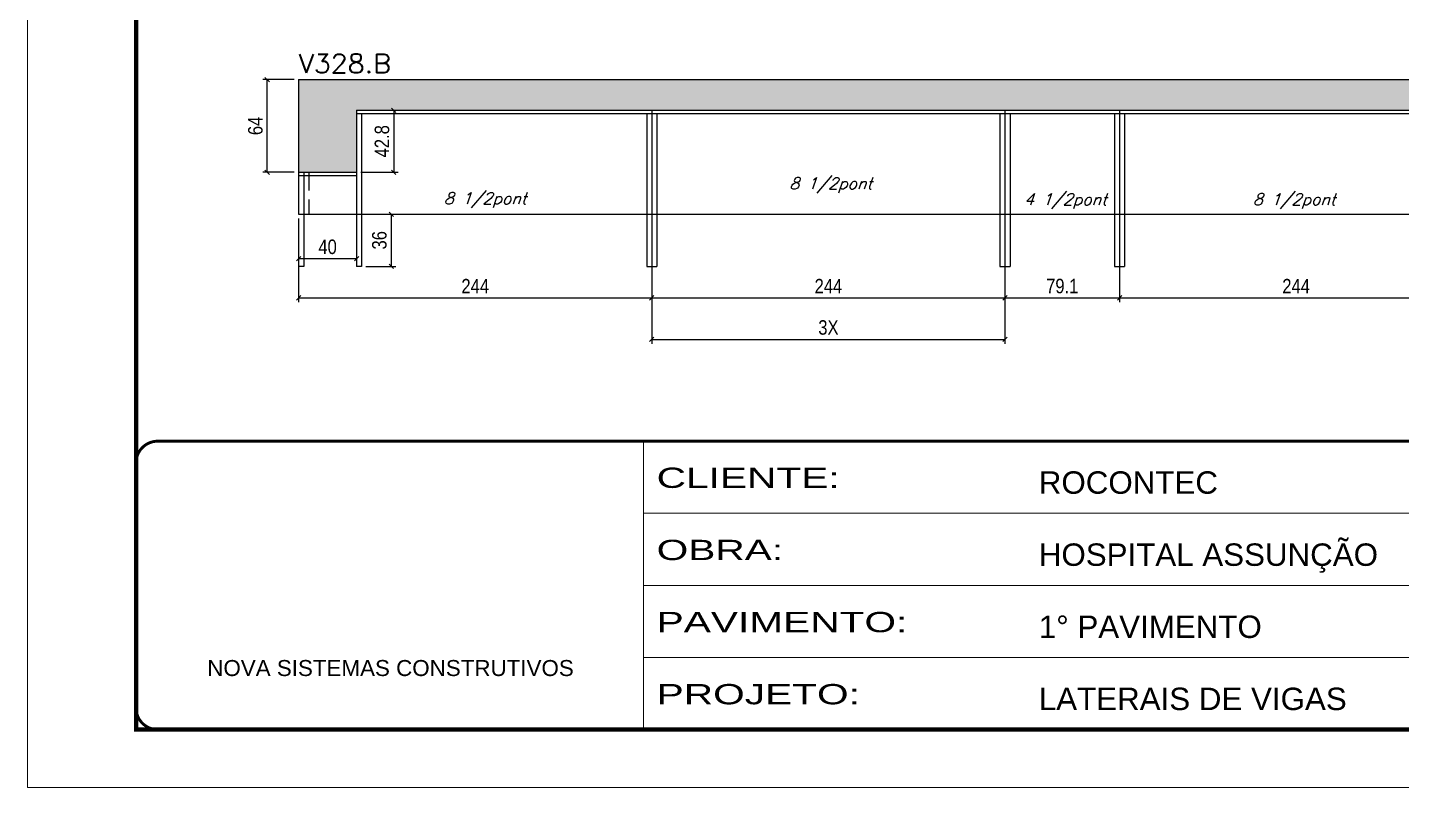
# Model space of a CAD drawing. Extents: x 137137 to 143418, y 10464 to 34486.
# Drawn here: x 137137 to 138087, y 28841 to 29366 of the extents above; entities that cross this region are included whole.
import ezdxf

# ---------------------------------------------------------------- set-up
doc = ezdxf.new("R2010")
doc.units = 0
for name, pattern in [('CONTINUO', [0]), ('DASHED', [0.75, 0.5, -0.25]), ('HIDDEN', [0.375, 0.25, -0.125])]:
    doc.linetypes.add(name, pattern=pattern)
for name, color, linetype in [('COTA', 241, 'Continuous'), ('Painéis', 200, 'Continuous'), ('SARR_2.2x7', 40, 'Continuous'), ('SARR_3.5x7', 81, 'Continuous'), ('texto', 7, 'Continuous')]:
    doc.layers.add(name, color=color, linetype=linetype)
for name, color, linetype, lineweight in [('Folhas', 255, 'Continuous', 9), ('SARRAFO DE PRESSAO', 251, 'DASHED', 9), ('Texto Seção', 7, 'Continuous', 15)]:
    doc.layers.add(name, color=color, linetype=linetype, lineweight=lineweight)
doc.styles.add('ARIAL', font='arial.ttf')
doc.styles.add('COTA TECNICA', font='techl___.ttf', dxfattribs={"height": 10})
doc.styles.add('REGUA-120', font='ROMANS.shx', dxfattribs={"height": 15})
doc.styles.add('Romans', font='romans.shx')
doc.styles.add('Tecnologia', font='')
doc.styles.get('Tecnologia').set_extended_font_data('Forgotten Futurist')
doc.dimstyles.new('PAINEL', dxfattribs={"dimtxt": 10, "dimasz": 3, "dimexe": 3, "dimexo": 3, "dimgap": 3, "dimtad": 1, "dimdec": 1, "dimzin": 12, "dimdsep": 46, "dimtxsty": 'COTA TECNICA', "dimblk1": 'OBLIQUE', "dimblk2": 'OBLIQUE', "dimsah": 1, "dimcen": 0.9, "dimclrd": 4, "dimclre": 4, "dimclrt": 240, "dimadec": 1, "dimazin": 3, "dimtfac": 1, "dimtdec": 1, "dimtmove": 0, "dimatfit": 3, "dimfxl": 1, "dimtolj": 1, "dimtzin": 12, "dimarcsym": 0})

# ---------------------------------------------------------------- blocks, each defined once
blk = doc.blocks.new('9999999999')
at = {"color": 30, "linetype": 'CONTINUO'}
for p, q in [((98564.56, 34230.21), (98564.56, 34429.45)), ((98564.56, 34379.64), (99583.98, 34379.64)), ((98564.56, 34329.83), (99487.98, 34329.83)), ((98564.56, 34280.02), (99487.98, 34280.02))]:
    blk.add_line(p, q, dxfattribs=at)
at = {"color": 30, "linetype": 'CONTINUO', "const_width": 2}
blk.add_lwpolyline([(99583.98, 34230.21), (99583.98, 34414.45, 0.414214), (99568.98, 34429.45), (98228.98, 34429.45, 0.414214), (98213.98, 34414.45), (98213.98, 34245.21, 0.414214), (98228.98, 34230.21), (99583.98, 34230.21)], format="xyb", dxfattribs=at)
at = {"layer": 'Folhas'}
blk.add_lwpolyline([(98138.98, 34190.21), (99623.98, 34190.21), (99623.98, 35240.21), (98138.98, 35240.21)], close=True, dxfattribs=at)
at = {"layer": 'Folhas', "color": 30, "const_width": 3}
blk.add_lwpolyline([(98213.98, 34230.21), (99583.98, 34230.21), (99583.98, 35200.21), (98213.98, 35200.21)], close=True, dxfattribs=at)
at = {"color": 7, "linetype": 'Continuous', "ltscale": 5, "style": 'ARIAL'}
for s, height, p in [('ROCONTEC', 15.483, (98837.68, 34393.13)), ('HOSPITAL ASSUNÇÃO', 15.4829, (98837.68, 34343.32)), ('1° PAVIMENTO', 15.4829, (98837.68, 34293.51)), ('NOVA SISTEMAS CONSTRUTIVOS', 11.0592, (98263.19, 34267.21)), ('LATERAIS DE VIGAS', 15.4829, (98837.68, 34243.7))]:
    blk.add_text(s, height=height, dxfattribs=at).set_placement(p)
at = {"layer": 'Folhas', "color": 7, "style": 'Tecnologia', "width": 1.5}
for s, p in [('CLIENTE:', (98573.65, 34397.17)), ('OBRA:', (98573.65, 34347.31)), ('PAVIMENTO:', (98573.65, 34297.5)), ('PROJETO:', (98573.65, 34247.69))]:
    blk.add_text(s, height=14, dxfattribs=at).set_placement(p)
blk = doc.blocks.new('_Oblique')
at = {"color": 0, "linetype": 'ByBlock', "lineweight": -2}
blk.add_line((-0.5, -0.5), (0.5, 0.5), dxfattribs=at)
blk = doc.blocks.new('*D145')
at = {"layer": 'COTA', "color": 4, "lineweight": -2, "ltscale": 25, "transparency": 16777216}
for p, q in [((137324.63, 29234.48), (137324.63, 29176.73)), ((137568.63, 29234.48), (137568.63, 29176.73)), ((137324.63, 29179.73), (137568.63, 29179.73))]:
    blk.add_line(p, q, dxfattribs=at)
at = {"layer": 'Defpoints', "color": 0, "ltscale": 25, "transparency": 16777216}
for p in [(137324.63, 29237.48), (137568.63, 29237.48), (137568.63, 29179.73)]:
    blk.add_point(p, dxfattribs=at)
at = {"layer": 'COTA', "color": 4, "lineweight": -2, "ltscale": 25, "transparency": 16777216, "xscale": 3, "yscale": 3, "zscale": 3, "rotation": 180}
blk.add_blockref('_Oblique', (137324.63, 29179.73), dxfattribs=at)
at = {"layer": 'COTA', "color": 4, "lineweight": -2, "ltscale": 25, "transparency": 16777216, "xscale": 3, "yscale": 3, "zscale": 3}
blk.add_blockref('_Oblique', (137568.63, 29179.73), dxfattribs=at)
at = {"layer": 'COTA', "color": 240, "ltscale": 25, "transparency": 16777216, "insert": (137446.63, 29187.8), "char_height": 10, "attachment_point": 5, "style": 'COTA TECNICA'}
blk.add_mtext('\\A1;244', dxfattribs=at)
blk = doc.blocks.new('*D146')
at = {"layer": 'COTA', "color": 4, "lineweight": -2, "ltscale": 25, "transparency": 16777216}
for p, q in [((137568.63, 29234.48), (137568.63, 29176.73)), ((137812.63, 29234.48), (137812.63, 29176.73)), ((137568.63, 29179.73), (137812.63, 29179.73))]:
    blk.add_line(p, q, dxfattribs=at)
at = {"layer": 'Defpoints', "color": 0, "ltscale": 25, "transparency": 16777216}
for p in [(137568.63, 29237.48), (137812.63, 29237.48), (137812.63, 29179.73)]:
    blk.add_point(p, dxfattribs=at)
at = {"layer": 'COTA', "color": 4, "lineweight": -2, "ltscale": 25, "transparency": 16777216, "xscale": 3, "yscale": 3, "zscale": 3, "rotation": 180}
blk.add_blockref('_Oblique', (137568.63, 29179.73), dxfattribs=at)
at = {"layer": 'COTA', "color": 4, "lineweight": -2, "ltscale": 25, "transparency": 16777216, "xscale": 3, "yscale": 3, "zscale": 3}
blk.add_blockref('_Oblique', (137812.63, 29179.73), dxfattribs=at)
at = {"layer": 'COTA', "color": 240, "ltscale": 25, "transparency": 16777216, "insert": (137690.63, 29187.8), "char_height": 10, "attachment_point": 5, "style": 'COTA TECNICA'}
blk.add_mtext('\\A1;244', dxfattribs=at)
blk = doc.blocks.new('*D147')
at = {"layer": 'COTA', "color": 4, "lineweight": -2, "ltscale": 25, "transparency": 16777216}
for p, q in [((137812.63, 29234.48), (137812.63, 29176.73)), ((137891.76, 29234.48), (137891.76, 29176.73)), ((137812.63, 29179.73), (137891.76, 29179.73))]:
    blk.add_line(p, q, dxfattribs=at)
at = {"layer": 'Defpoints', "color": 0, "ltscale": 25, "transparency": 16777216}
for p in [(137812.63, 29237.48), (137891.76, 29237.48), (137891.76, 29179.73)]:
    blk.add_point(p, dxfattribs=at)
at = {"layer": 'COTA', "color": 4, "lineweight": -2, "ltscale": 25, "transparency": 16777216, "xscale": 3, "yscale": 3, "zscale": 3, "rotation": 180}
blk.add_blockref('_Oblique', (137812.63, 29179.73), dxfattribs=at)
at = {"layer": 'COTA', "color": 4, "lineweight": -2, "ltscale": 25, "transparency": 16777216, "xscale": 3, "yscale": 3, "zscale": 3}
blk.add_blockref('_Oblique', (137891.76, 29179.73), dxfattribs=at)
at = {"layer": 'COTA', "color": 240, "ltscale": 25, "transparency": 16777216, "insert": (137852.19, 29187.83), "char_height": 10, "attachment_point": 5, "style": 'COTA TECNICA'}
blk.add_mtext('\\A1;79.1', dxfattribs=at)
blk = doc.blocks.new('*D148')
at = {"layer": 'COTA', "color": 4, "lineweight": -2, "ltscale": 25, "transparency": 16777216}
for p, q in [((137891.76, 29234.48), (137891.76, 29176.73)), ((138135.76, 29234.48), (138135.76, 29176.73)), ((137891.76, 29179.73), (138135.76, 29179.73))]:
    blk.add_line(p, q, dxfattribs=at)
at = {"layer": 'Defpoints', "color": 0, "ltscale": 25, "transparency": 16777216}
for p in [(137891.76, 29237.48), (138135.76, 29237.48), (138135.76, 29179.73)]:
    blk.add_point(p, dxfattribs=at)
at = {"layer": 'COTA', "color": 4, "lineweight": -2, "ltscale": 25, "transparency": 16777216, "xscale": 3, "yscale": 3, "zscale": 3, "rotation": 180}
blk.add_blockref('_Oblique', (137891.76, 29179.73), dxfattribs=at)
at = {"layer": 'COTA', "color": 4, "lineweight": -2, "ltscale": 25, "transparency": 16777216, "xscale": 3, "yscale": 3, "zscale": 3}
blk.add_blockref('_Oblique', (138135.76, 29179.73), dxfattribs=at)
at = {"layer": 'COTA', "color": 240, "ltscale": 25, "transparency": 16777216, "insert": (138013.76, 29187.8), "char_height": 10, "attachment_point": 5, "style": 'COTA TECNICA'}
blk.add_mtext('\\A1;244', dxfattribs=at)
blk = doc.blocks.new('*D150')
at = {"layer": 'COTA', "color": 4, "lineweight": -2, "ltscale": 25, "transparency": 16777216}
for p, q in [((137568.63, 29234.48), (137568.63, 29147.99)), ((137812.63, 29234.48), (137812.63, 29147.99)), ((137568.63, 29150.99), (137812.63, 29150.99))]:
    blk.add_line(p, q, dxfattribs=at)
at = {"layer": 'Defpoints', "color": 0, "ltscale": 25, "transparency": 16777216}
for p in [(137568.63, 29237.48), (137812.63, 29237.48), (137812.63, 29150.99)]:
    blk.add_point(p, dxfattribs=at)
at = {"layer": 'COTA', "color": 4, "lineweight": -2, "ltscale": 25, "transparency": 16777216, "xscale": 3, "yscale": 3, "zscale": 3, "rotation": 180}
blk.add_blockref('_Oblique', (137568.63, 29150.99), dxfattribs=at)
at = {"layer": 'COTA', "color": 4, "lineweight": -2, "ltscale": 25, "transparency": 16777216, "xscale": 3, "yscale": 3, "zscale": 3}
blk.add_blockref('_Oblique', (137812.63, 29150.99), dxfattribs=at)
at = {"layer": 'COTA', "color": 240, "ltscale": 25, "transparency": 16777216, "insert": (137690.63, 29159.21), "char_height": 10, "attachment_point": 5, "style": 'COTA TECNICA'}
blk.add_mtext('\\A1;3X', dxfattribs=at)
blk = doc.blocks.new('*D151')
at = {"layer": 'COTA', "color": 4, "lineweight": -2, "ltscale": 25, "transparency": 16777216}
for p, q in [((137367.63, 29309.28), (137393.32, 29309.28)), ((137390.32, 29309.28), (137390.32, 29266.48)), ((137367.63, 29266.48), (137393.32, 29266.48))]:
    blk.add_line(p, q, dxfattribs=at)
at = {"layer": 'Defpoints', "color": 0, "ltscale": 25, "transparency": 16777216}
for p in [(137364.63, 29309.28), (137364.63, 29266.48), (137390.32, 29266.48)]:
    blk.add_point(p, dxfattribs=at)
at = {"layer": 'COTA', "color": 4, "lineweight": -2, "ltscale": 25, "transparency": 16777216, "xscale": 3, "yscale": 3, "zscale": 3}
for p, rotation in [((137390.32, 29309.28), 90), ((137390.32, 29266.48), 270)]:
    blk.add_blockref('_Oblique', p, dxfattribs=dict(at, rotation=rotation))
at = {"layer": 'COTA', "color": 240, "ltscale": 25, "transparency": 16777216, "insert": (137382.23, 29287.88), "char_height": 10, "attachment_point": 5, "rotation": 90, "style": 'COTA TECNICA'}
blk.add_mtext('\\A1;42.8', dxfattribs=at)
blk = doc.blocks.new('*D152')
at = {"layer": 'COTA', "color": 4, "lineweight": -2, "ltscale": 25, "transparency": 16777216}
for p, q in [((137364.63, 29263.48), (137364.63, 29203.81)), ((137324.63, 29234.48), (137324.63, 29203.81)), ((137324.63, 29206.81), (137364.63, 29206.81))]:
    blk.add_line(p, q, dxfattribs=at)
at = {"layer": 'Defpoints', "color": 0, "ltscale": 25, "transparency": 16777216}
for p in [(137364.63, 29266.48), (137324.63, 29237.48), (137364.63, 29206.81)]:
    blk.add_point(p, dxfattribs=at)
at = {"layer": 'COTA', "color": 4, "lineweight": -2, "ltscale": 25, "transparency": 16777216, "xscale": 3, "yscale": 3, "zscale": 3, "rotation": 180}
blk.add_blockref('_Oblique', (137324.63, 29206.81), dxfattribs=at)
at = {"layer": 'COTA', "color": 4, "lineweight": -2, "ltscale": 25, "transparency": 16777216, "xscale": 3, "yscale": 3, "zscale": 3}
blk.add_blockref('_Oblique', (137364.63, 29206.81), dxfattribs=at)
at = {"layer": 'COTA', "color": 240, "ltscale": 25, "transparency": 16777216, "insert": (137344.63, 29214.91), "char_height": 10, "attachment_point": 5, "style": 'COTA TECNICA'}
blk.add_mtext('\\A1;40', dxfattribs=at)
blk = doc.blocks.new('*D1876')
at = {"layer": 'COTA', "color": 4, "lineweight": -2, "ltscale": 25, "transparency": 16777216}
for p, q in [((137321.63, 29330.48), (137299.88, 29330.48)), ((137302.88, 29266.48), (137302.88, 29330.48)), ((137321.63, 29266.48), (137299.88, 29266.48))]:
    blk.add_line(p, q, dxfattribs=at)
at = {"layer": 'Defpoints', "color": 0, "ltscale": 25, "transparency": 16777216}
for p in [(137302.88, 29330.48), (137324.63, 29330.48), (137324.63, 29266.48)]:
    blk.add_point(p, dxfattribs=at)
at = {"layer": 'COTA', "color": 4, "lineweight": -2, "ltscale": 25, "transparency": 16777216, "xscale": 3, "yscale": 3, "zscale": 3}
for p, rotation in [((137302.88, 29330.48), 90), ((137302.88, 29266.48), 270)]:
    blk.add_blockref('_Oblique', p, dxfattribs=dict(at, rotation=rotation))
at = {"layer": 'COTA', "color": 240, "ltscale": 25, "transparency": 16777216, "insert": (137294.78, 29298.48), "char_height": 10, "attachment_point": 5, "rotation": 90, "style": 'COTA TECNICA'}
blk.add_mtext('\\A1;64', dxfattribs=at)
blk = doc.blocks.new('*D1899')
at = {"layer": 'COTA', "color": 4, "lineweight": -2, "ltscale": 25, "transparency": 16777216}
for p, q in [((137371.13, 29237.48), (137391.66, 29237.48)), ((137388.66, 29237.48), (137388.66, 29201.48)), ((137371.13, 29201.48), (137391.66, 29201.48))]:
    blk.add_line(p, q, dxfattribs=at)
at = {"layer": 'Defpoints', "color": 0, "ltscale": 25, "transparency": 16777216}
for p in [(137368.13, 29237.48), (137368.13, 29201.48), (137388.66, 29201.48)]:
    blk.add_point(p, dxfattribs=at)
at = {"layer": 'COTA', "color": 4, "lineweight": -2, "ltscale": 25, "transparency": 16777216, "xscale": 3, "yscale": 3, "zscale": 3}
for p, rotation in [((137388.66, 29237.48), 90), ((137388.66, 29201.48), 270)]:
    blk.add_blockref('_Oblique', p, dxfattribs=dict(at, rotation=rotation))
at = {"layer": 'COTA', "color": 240, "ltscale": 25, "transparency": 16777216, "insert": (137380.44, 29219.48), "char_height": 10, "attachment_point": 5, "rotation": 90, "style": 'COTA TECNICA'}
blk.add_mtext('\\A1;36', dxfattribs=at)

msp = doc.modelspace()

# ---------------------------------------------------------------- hatches: boundary and pattern name
at = {"layer": 'COTA', "linetype": 'ByBlock'}
h = msp.add_hatch(dxfattribs=at)
h.set_pattern_fill('AR-CONC', color=256, scale=0.03)
h.set_pattern_definition([(50, (-3189.5, -2271.9083), (5.46554007, -0.47817257), [0.5715, -6.2865]), (355, (-3189.5, -2271.908), (-1.05730264, 5.73170536), [0.4572, -5.02921753]), (100.4514447, (-3189.0445, -2271.948), (4.40823741, 5.25353256), [0.48570026, -5.34270734]), (46.1842, (-3189.5, -2270.384), (8.13237123, -1.26126984), [0.85725, -9.42975]), (96.6355576, (-3188.822, -2270.489), (7.122124, 7.42278374), [0.7285507, -8.01406824]), (351.184151, (-3189.5, -2270.384), (7.122124, 7.42278374), [0.685799, -7.54379196]), (21, (-3188.738, -2270.7653), (4.54843174, -3.06795595), [0.5715, -6.2865]), (326, (-3188.738, -2270.765), (1.85406085, 5.52563898), [0.4572, -5.0292]), (71.451445, (-3188.359, -2271.021), (6.40249258, 2.45768307), [0.48570026, -5.34269813]), (37.5, (-3189.5, -2271.9083), (0.092658098, 2.536651166), [0, -4.96824, 0, -5.1054, 0, -5.04825]), (7.5, (-3189.5, -2271.9083), (2.004589875, 3.005417245), [0, -2.91084, 0, -4.85394, 0, -1.92405]), (327.5, (-3191.1993, -2271.9083), (4.067717855, -0.17186232), [0, -1.905, 0, -5.9436, 0, -7.8867]), (317.5, (-3191.9613, -2271.9083), (4.44387544, 0.76279473), [0, -2.4765, 0, -3.94716, 0, -5.6007])])
h.paths.add_polyline_path([(137324.63, 29266.48), (137364.63, 29266.48), (137364.63, 29309.28), (138135.76, 29309.28), (138135.76, 29330.48), (137358.63, 29330.48), (137324.63, 29330.48)])

# ---------------------------------------------------------------- linework, layer by layer
for p, q in [((137324.63, 29330.48), (137364.63, 29330.48)), ((137324.63, 29330.48), (137324.63, 29266.48)), ((137364.63, 29330.48), (138135.76, 29330.48)), ((137568.63, 29237.48), (137568.63, 29201.48)), ((137812.63, 29237.48), (137812.63, 29201.48)), ((137891.76, 29237.48), (137891.76, 29201.48)), ((137328.13, 29201.48), (137324.63, 29201.48)), ((137368.13, 29201.48), (137364.63, 29201.48)), ((137565.13, 29201.48), (137572.13, 29201.48)), ((137809.13, 29201.48), (137816.13, 29201.48)), ((137888.26, 29201.48), (137895.26, 29201.48))]:
    msp.add_line(p, q, dxfattribs=at)
at = {"layer": 'Painéis'}
for p, q in [((137364.63, 29309.28), (138135.76, 29309.28)), ((137324.63, 29266.48), (137364.63, 29266.48)), ((137324.63, 29237.48), (137364.63, 29237.48)), ((137364.63, 29237.48), (138135.76, 29237.48))]:
    msp.add_line(p, q, dxfattribs=at)
at = {"layer": 'Painéis', "ltscale": 25}
for p, q in [((137364.63, 29309.28), (137364.63, 29266.48)), ((137568.63, 29309.28), (137568.63, 29237.48)), ((137812.63, 29309.28), (137812.63, 29237.48)), ((137891.76, 29309.28), (137891.76, 29237.48)), ((137324.63, 29266.48), (137324.63, 29237.48))]:
    msp.add_line(p, q, dxfattribs=at)
at = {"layer": 'SARR_2.2x7', "linetype": 'Continuous'}
for p, q in [((137364.63, 29307.08), (137568.63, 29307.08)), ((137568.63, 29307.08), (137812.63, 29307.08)), ((137812.63, 29307.08), (137891.76, 29307.08)), ((137891.76, 29307.08), (138120.76, 29307.08)), ((137324.63, 29264.28), (137364.63, 29264.28))]:
    msp.add_line(p, q, dxfattribs=at)
at = {"layer": 'SARR_2.2x7', "linetype": 'HIDDEN', "ltscale": 50}
msp.add_line((137331.63, 29266.48), (137331.63, 29237.48), dxfattribs=at)
at = {"layer": 'SARR_3.5x7'}
for p, q in [((137364.63, 29307.08), (137364.63, 29201.48)), ((137368.13, 29307.08), (137368.13, 29201.48)), ((137565.13, 29307.08), (137565.13, 29201.48)), ((137572.13, 29307.08), (137572.13, 29201.48)), ((137809.13, 29307.08), (137809.13, 29201.48)), ((137816.13, 29307.08), (137816.13, 29201.48)), ((137888.26, 29307.08), (137888.26, 29201.48)), ((137895.26, 29307.08), (137895.26, 29201.48)), ((137328.13, 29266.48), (137328.13, 29201.48))]:
    msp.add_line(p, q, dxfattribs=at)

# ---------------------------------------------------------------- block references
at = {"layer": 'SARRAFO DE PRESSAO', "color": 6, "linetype": 'ByBlock'}
msp.add_blockref('9999999999', (38998.31, -5348.73), dxfattribs=at)

# ---------------------------------------------------------------- texts
at = {"layer": 'texto', "color": 2, "char_height": 8, "attachment_point": 5, "style": 'Romans'}
for s, insert in [('{\\Q19;\\C256;8 1/2pont}', (137692.23, 29257.46)), ('{\\Q19;\\C256;8 1/2pont}', (137453.48, 29247.12)), ('{\\Q19;\\C256;4 1/2pont}', (137854.42, 29246.46)), ('{\\Q19;\\C256;8 1/2pont}', (138012.44, 29246.46))]:
    msp.add_mtext(s, dxfattribs=dict(at, insert=insert))
at = {"layer": 'Texto Seção', "style": 'REGUA-120', "width": 1.05}
msp.add_text('V328.B', height=13, dxfattribs=at).set_placement((137324.61, 29335.09))

# ---------------------------------------------------------------- dimensions: what is measured, and where the dimension line sits
at = {"layer": 'COTA', "ltscale": 25}
for base, p1, p2, picture, middle in [((137302.88, 29330.48), (137324.63, 29266.48), (137324.63, 29330.48), '*D1876', (137294.78, 29298.48)), ((137390.32, 29266.48), (137364.63, 29309.28), (137364.63, 29266.48), '*D151', (137382.23, 29287.88)), ((137388.66, 29201.48), (137368.13, 29237.48), (137368.13, 29201.48), '*D1899', (137380.44, 29219.48))]:
    dim = msp.add_linear_dim(base=base, p1=p1, p2=p2, angle=90, dimstyle='PAINEL', dxfattribs=at)
    dim.commit()
    dim.dimension.update_dxf_attribs({"geometry": picture, "text_midpoint": middle})
for base, p2, picture, middle in [((137364.63, 29206.81), (137364.63, 29266.48), '*D152', (137344.63, 29214.91)), ((137568.63, 29179.73), (137568.63, 29237.48), '*D145', (137446.63, 29187.8))]:
    dim = msp.add_linear_dim(base=base, p1=(137324.63, 29237.48), p2=p2, dimstyle='PAINEL', dxfattribs=at)
    dim.commit()
    dim.dimension.update_dxf_attribs({"geometry": picture, "text_midpoint": middle})
for base, p1, p2, picture, middle in [((137812.63, 29179.73), (137568.63, 29237.48), (137812.63, 29237.48), '*D146', (137690.63, 29187.8)), ((137891.76, 29179.73), (137812.63, 29237.48), (137891.76, 29237.48), '*D147', (137852.19, 29187.83)), ((138135.76, 29179.73), (137891.76, 29237.48), (138135.76, 29237.48), '*D148', (138013.76, 29187.8))]:
    dim = msp.add_linear_dim(base=base, p1=p1, p2=p2, dimstyle='PAINEL', override={"dimtmove": 1}, dxfattribs=at)
    dim.commit()
    dim.dimension.update_dxf_attribs({"geometry": picture, "text_midpoint": middle})
dim = msp.add_linear_dim(base=(137812.63, 29150.99), p1=(137568.63, 29237.48), p2=(137812.63, 29237.48), text='3X', dimstyle='PAINEL', dxfattribs=at)
dim.commit()
dim.dimension.update_dxf_attribs({"geometry": '*D150', "text_midpoint": (137690.63, 29159.21)})

doc.saveas('drawing.dxf')
